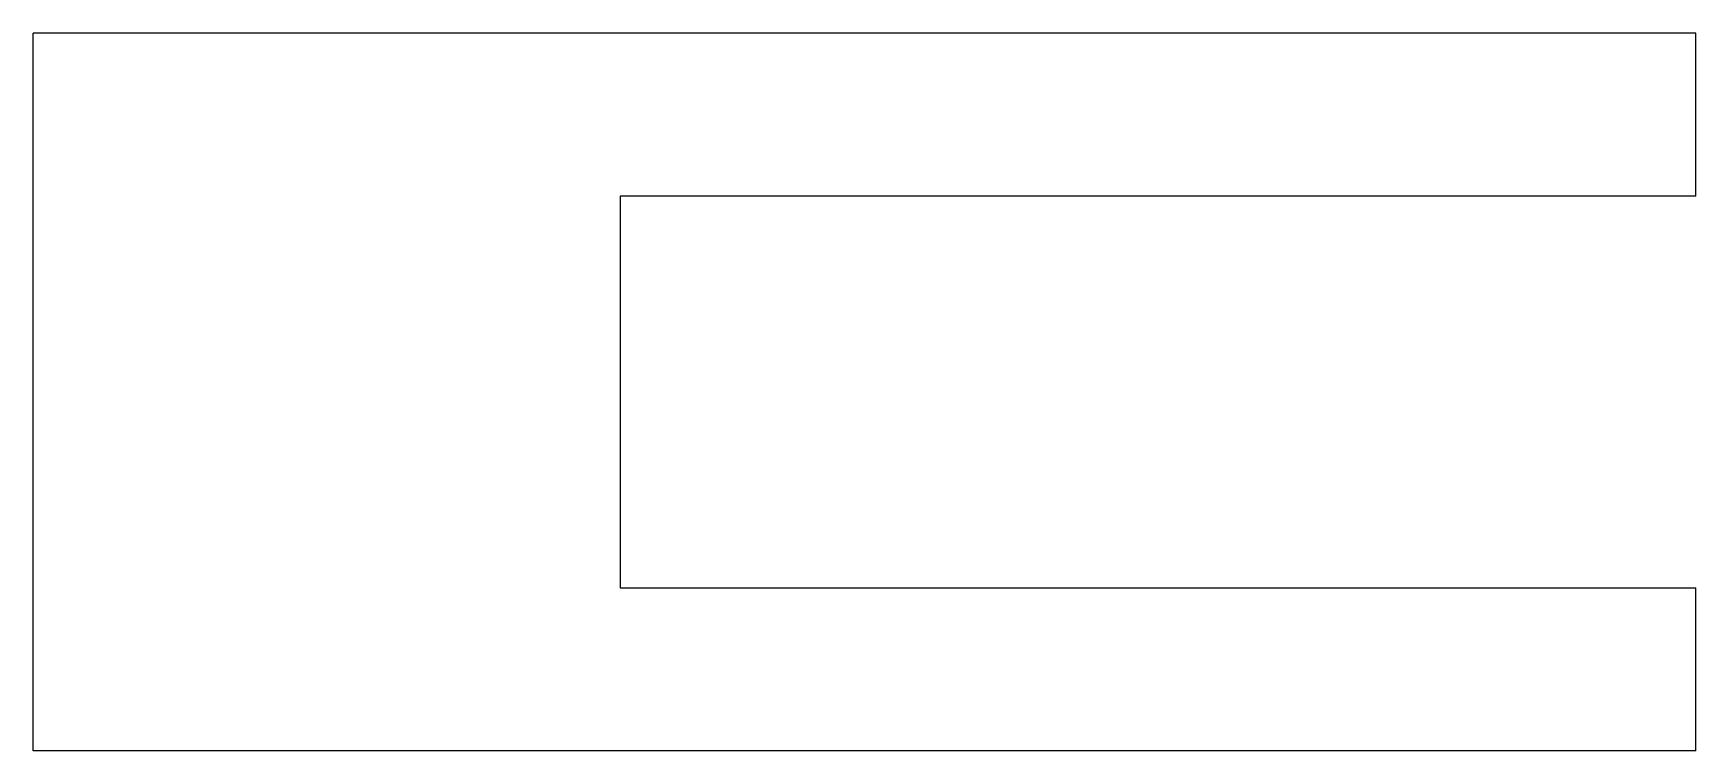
# Model space of a CAD drawing. Header units: metres. Extents: x -38 to 13, y -22 to 0.
import ezdxf

# ---------------------------------------------------------------- set-up
doc = ezdxf.new("R2010")
doc.units = ezdxf.units.M

msp = doc.modelspace()

# ---------------------------------------------------------------- linework, layer by layer
for points in [[(13, 0), (11.98, 0), (10.96, 0), (9.94, 0), (8.92, 0), (7.9, 0), (6.88, 0), (5.86, 0), (4.84, 0), (3.82, 0), (2.8, 0), (1.78, 0), (0.76, 0), (-0.26, 0), (-1.28, 0), (-2.3, 0), (-3.32, 0), (-4.34, 0), (-5.36, 0), (-6.38, 0), (-7.4, 0), (-8.42, 0), (-9.44, 0), (-10.46, 0), (-11.48, 0), (-12.5, 0), (-13.52, 0), (-14.54, 0), (-15.56, 0), (-16.58, 0), (-17.6, 0), (-18.62, 0), (-19.64, 0), (-20.66, 0), (-21.68, 0), (-22.7, 0), (-23.72, 0), (-24.74, 0), (-25.76, 0), (-26.78, 0), (-27.8, 0), (-28.82, 0), (-29.84, 0), (-30.86, 0), (-31.88, 0), (-32.9, 0), (-33.92, 0), (-34.94, 0), (-35.96, 0), (-36.98, 0), (-38, 0)], [(-38, -22), (-38, -21.56), (-38, -21.12), (-38, -20.68), (-38, -20.24), (-38, -19.8), (-38, -19.36), (-38, -18.92), (-38, -18.48), (-38, -18.04), (-38, -17.6), (-38, -17.16), (-38, -16.72), (-38, -16.28), (-38, -15.84), (-38, -15.4), (-38, -14.96), (-38, -14.52), (-38, -14.08), (-38, -13.64), (-38, -13.2), (-38, -12.76), (-38, -12.32), (-38, -11.88), (-38, -11.44), (-38, -11), (-38, -10.56), (-38, -10.12), (-38, -9.68), (-38, -9.24), (-38, -8.8), (-38, -8.36), (-38, -7.92), (-38, -7.48), (-38, -7.04), (-38, -6.6), (-38, -6.16), (-38, -5.72), (-38, -5.28), (-38, -4.84), (-38, -4.4), (-38, -3.96), (-38, -3.52), (-38, -3.08), (-38, -2.64), (-38, -2.2), (-38, -1.76), (-38, -1.32), (-38, -0.88), (-38, -0.44), (-38, 0)], [(13, -5), (13, -4.9), (13, -4.8), (13, -4.7), (13, -4.6), (13, -4.5), (13, -4.4), (13, -4.3), (13, -4.2), (13, -4.1), (13, -4), (13, -3.9), (13, -3.8), (13, -3.7), (13, -3.6), (13, -3.5), (13, -3.4), (13, -3.3), (13, -3.2), (13, -3.1), (13, -3), (13, -2.9), (13, -2.8), (13, -2.7), (13, -2.6), (13, -2.5), (13, -2.4), (13, -2.3), (13, -2.2), (13, -2.1), (13, -2), (13, -1.9), (13, -1.8), (13, -1.7), (13, -1.6), (13, -1.5), (13, -1.4), (13, -1.3), (13, -1.2), (13, -1.1), (13, -1), (13, -0.9), (13, -0.8), (13, -0.7), (13, -0.6), (13, -0.5), (13, -0.4), (13, -0.3), (13, -0.2), (13, -0.1), (13, 0)], [(13, -5), (12.34, -5), (11.68, -5), (11.02, -5), (10.36, -5), (9.7, -5), (9.04, -5), (8.38, -5), (7.72, -5), (7.06, -5), (6.4, -5), (5.74, -5), (5.08, -5), (4.42, -5), (3.76, -5), (3.1, -5), (2.44, -5), (1.78, -5), (1.12, -5), (0.46, -5), (-0.2, -5), (-0.86, -5), (-1.52, -5), (-2.18, -5), (-2.84, -5), (-3.5, -5), (-4.16, -5), (-4.82, -5), (-5.48, -5), (-6.14, -5), (-6.8, -5), (-7.46, -5), (-8.12, -5), (-8.78, -5), (-9.44, -5), (-10.1, -5), (-10.76, -5), (-11.42, -5), (-12.08, -5), (-12.74, -5), (-13.4, -5), (-14.06, -5), (-14.72, -5), (-15.38, -5), (-16.04, -5), (-16.7, -5), (-17.36, -5), (-18.02, -5), (-18.68, -5), (-19.34, -5), (-20, -5)], [(-20, -5), (-20, -5.24), (-20, -5.48), (-20, -5.72), (-20, -5.96), (-20, -6.2), (-20, -6.44), (-20, -6.68), (-20, -6.92), (-20, -7.16), (-20, -7.4), (-20, -7.64), (-20, -7.88), (-20, -8.12), (-20, -8.36), (-20, -8.6), (-20, -8.84), (-20, -9.08), (-20, -9.32), (-20, -9.56), (-20, -9.8), (-20, -10.04), (-20, -10.28), (-20, -10.52), (-20, -10.76), (-20, -11), (-20, -11.24), (-20, -11.48), (-20, -11.72), (-20, -11.96), (-20, -12.2), (-20, -12.44), (-20, -12.68), (-20, -12.92), (-20, -13.16), (-20, -13.4), (-20, -13.64), (-20, -13.88), (-20, -14.12), (-20, -14.36), (-20, -14.6), (-20, -14.84), (-20, -15.08), (-20, -15.32), (-20, -15.56), (-20, -15.8), (-20, -16.04), (-20, -16.28), (-20, -16.52), (-20, -16.76), (-20, -17)], [(-20, -17), (-19.34, -17), (-18.68, -17), (-18.02, -17), (-17.36, -17), (-16.7, -17), (-16.04, -17), (-15.38, -17), (-14.72, -17), (-14.06, -17), (-13.4, -17), (-12.74, -17), (-12.08, -17), (-11.42, -17), (-10.76, -17), (-10.1, -17), (-9.44, -17), (-8.78, -17), (-8.12, -17), (-7.46, -17), (-6.8, -17), (-6.14, -17), (-5.48, -17), (-4.82, -17), (-4.16, -17), (-3.5, -17), (-2.84, -17), (-2.18, -17), (-1.52, -17), (-0.86, -17), (-0.2, -17), (0.46, -17), (1.12, -17), (1.78, -17), (2.44, -17), (3.1, -17), (3.76, -17), (4.42, -17), (5.08, -17), (5.74, -17), (6.4, -17), (7.06, -17), (7.72, -17), (8.38, -17), (9.04, -17), (9.7, -17), (10.36, -17), (11.02, -17), (11.68, -17), (12.34, -17), (13, -17)], [(13, -22), (13, -21.9), (13, -21.8), (13, -21.7), (13, -21.6), (13, -21.5), (13, -21.4), (13, -21.3), (13, -21.2), (13, -21.1), (13, -21), (13, -20.9), (13, -20.8), (13, -20.7), (13, -20.6), (13, -20.5), (13, -20.4), (13, -20.3), (13, -20.2), (13, -20.1), (13, -20), (13, -19.9), (13, -19.8), (13, -19.7), (13, -19.6), (13, -19.5), (13, -19.4), (13, -19.3), (13, -19.2), (13, -19.1), (13, -19), (13, -18.9), (13, -18.8), (13, -18.7), (13, -18.6), (13, -18.5), (13, -18.4), (13, -18.3), (13, -18.2), (13, -18.1), (13, -18), (13, -17.9), (13, -17.8), (13, -17.7), (13, -17.6), (13, -17.5), (13, -17.4), (13, -17.3), (13, -17.2), (13, -17.1), (13, -17)], [(13, -22), (11.98, -22), (10.96, -22), (9.94, -22), (8.92, -22), (7.9, -22), (6.88, -22), (5.86, -22), (4.84, -22), (3.82, -22), (2.8, -22), (1.78, -22), (0.76, -22), (-0.26, -22), (-1.28, -22), (-2.3, -22), (-3.32, -22), (-4.34, -22), (-5.36, -22), (-6.38, -22), (-7.4, -22), (-8.42, -22), (-9.44, -22), (-10.46, -22), (-11.48, -22), (-12.5, -22), (-13.52, -22), (-14.54, -22), (-15.56, -22), (-16.58, -22), (-17.6, -22), (-18.62, -22), (-19.64, -22), (-20.66, -22), (-21.68, -22), (-22.7, -22), (-23.72, -22), (-24.74, -22), (-25.76, -22), (-26.78, -22), (-27.8, -22), (-28.82, -22), (-29.84, -22), (-30.86, -22), (-31.88, -22), (-32.9, -22), (-33.92, -22), (-34.94, -22), (-35.96, -22), (-36.98, -22), (-38, -22)]]:
    msp.add_lwpolyline(points)

doc.saveas('drawing.dxf')
